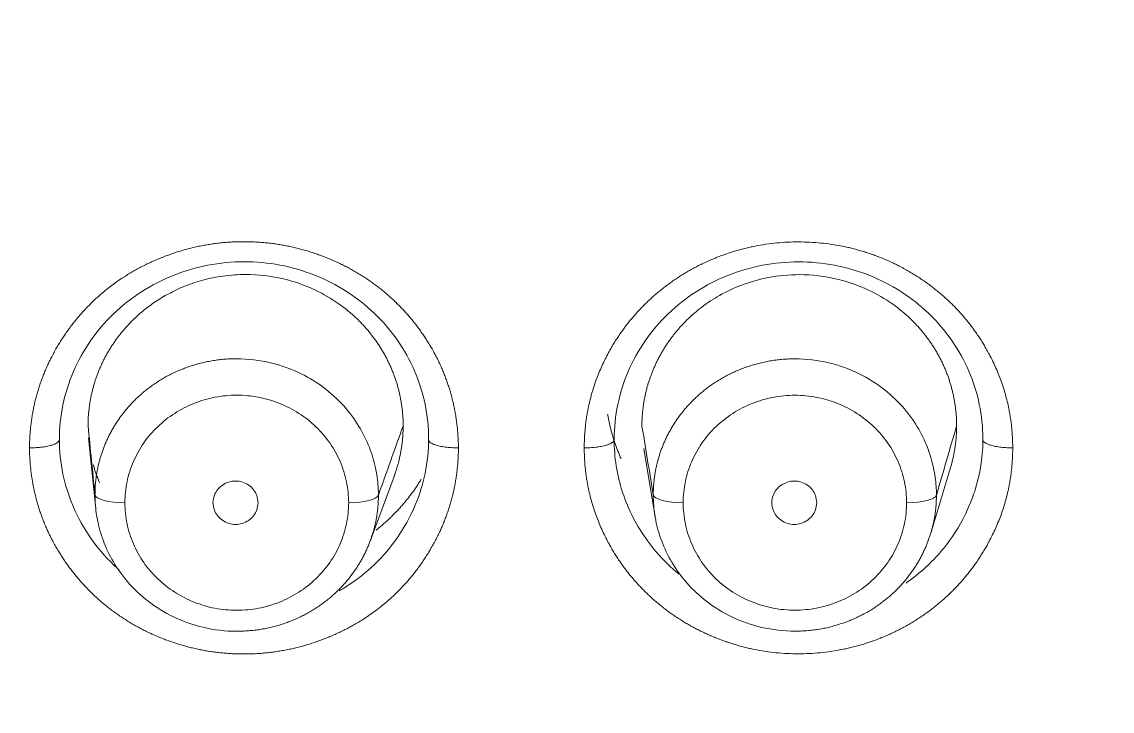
# Model space of a CAD drawing. Extents: x 6534 to 7663, y 0 to 827.
# Drawn here: x 7057.3 to 7068.23, y 531.49 to 538.4 of the extents above; entities that cross this region are included whole.
import ezdxf

# ---------------------------------------------------------------- set-up
doc = ezdxf.new("R2010")
doc.units = 0
doc.header["$LTSCALE"] = 30
doc.header["$MEASUREMENT"] = 0
doc.layers.add('1', color=7, linetype='CONTINUOUS')

msp = doc.modelspace()

# ---------------------------------------------------------------- linework, layer by layer
at = {"layer": '1', "color": 7, "linetype": 'Continuous', "lineweight": 18}
for p, q in [((7057.971, 534.234), (7058.044, 533.522)), ((7063.536, 534.127), (7063.65, 533.441)), ((7066.414, 533.279), (7066.614, 533.945)), ((7060.795, 533.198), (7061.044, 533.872))]:
    msp.add_line(p, q, dxfattribs=at)
for centre, major_axis, ratio, start_param, end_param in [((7103.394, 533.921), (62.577, 0), 0.961466, 0, 3.141593), ((7103.394, 533.307), (-60.5, 0), 0.961466, 4.72417, 7.004197), ((7103.394, 533.445), (60, 0), 0.961466, 1.582577, 4.712389), ((7103.394, 533.445), (-59.925, 0), 0.961466, 4.712389, 7.853982), ((7103.394, 533.775), (60, 0), 0.961466, 3.141593, 4.11151), ((7058.336, 533.665), (-0.3, 0), 0.274948, 0.027923, 1.570586), ((7060.578, 533.665), (0.3, 0), 0.274899, 4.7129, 6.185798), ((7063.931, 533.665), (-0.3, 0), 0.274949, 0.045106, 1.570701), ((7066.171, 533.665), (0.3, 0), 0.274901, 4.712542, 6.203247)]:
    msp.add_ellipse(centre, major_axis=major_axis, ratio=ratio, start_param=start_param, end_param=end_param, dxfattribs=at)
at = {"layer": '1', "color": 7, "linetype": 'Continuous', "lineweight": 13}
for centre, major_axis, start_param, end_param in [((7103.394, 533.601), (61.963, 0), 1.570796, 3.141593), ((7103.394, 533.307), (59.425, 0), 1.570796, 4.70194), ((7103.394, 533.307), (57.948, 0), 1.579187, 4.712389), ((7103.394, 533.352), (57.403, 0), 1.579486, 4.712389)]:
    msp.add_ellipse(centre, major_axis=major_axis, ratio=0.961466, start_param=start_param, end_param=end_param, dxfattribs=at)
for points, degree, knots in [([(7057.38, 534.132), (7057.383, 534.548), (7057.542, 534.916), (7057.623, 535.103), (7057.859, 535.447), (7058.306, 535.88), (7058.708, 536.04), (7059.111, 536.2), (7059.541, 536.198), (7059.967, 536.195), (7060.364, 536.035), (7060.756, 535.876), (7061.056, 535.586), (7061.203, 535.443), (7061.437, 535.104), (7061.517, 534.917), (7061.674, 534.552), (7061.679, 534.132)], 2, [0, 0, 0, 0.125, 0.125, 0.1875, 0.25, 0.375, 0.375, 0.5, 0.5, 0.625, 0.625, 0.75, 0.75, 0.8125, 0.875, 0.875, 1, 1, 1]), ([(7062.94, 534.132), (7062.94, 534.543), (7063.183, 535.106), (7063.418, 535.446), (7063.716, 535.733), (7064.067, 535.96), (7064.263, 536.038), (7064.657, 536.196), (7065.52, 536.195), (7065.917, 536.036), (7066.111, 535.957), (7066.462, 535.73), (7066.758, 535.444), (7066.876, 535.272), (7066.992, 535.103), (7067.234, 534.542), (7067.234, 534.132)], 2, [0, 0, 0, 0.125, 0.1875, 0.25, 0.3125, 0.375, 0.375, 0.5, 0.625, 0.625, 0.6875, 0.75, 0.8125, 0.8125, 0.875, 1, 1, 1]), ([(7058.336, 533.582), (7058.336, 533.653), (7058.344, 533.723), (7058.372, 533.862), (7058.394, 533.93), (7058.45, 534.06), (7058.485, 534.122), (7058.566, 534.24), (7058.613, 534.294), (7058.717, 534.394), (7058.774, 534.439), (7058.896, 534.517), (7058.961, 534.551), (7059.096, 534.605), (7059.167, 534.625), (7059.311, 534.653), (7059.384, 534.66), (7059.531, 534.66), (7059.604, 534.653), (7059.748, 534.625), (7059.819, 534.605), (7059.954, 534.551), (7060.019, 534.517), (7060.141, 534.439), (7060.198, 534.394), (7060.302, 534.294), (7060.349, 534.24), (7060.43, 534.122), (7060.465, 534.06), (7060.521, 533.93), (7060.543, 533.862), (7060.571, 533.723), (7060.578, 533.653), (7060.579, 533.582)], 3, [0, 0, 0, 0, 0.0625, 0.0625, 0.125, 0.125, 0.1875, 0.1875, 0.25, 0.25, 0.3125, 0.3125, 0.375, 0.375, 0.4375, 0.4375, 0.5, 0.5, 0.5625, 0.5625, 0.625, 0.625, 0.6875, 0.6875, 0.75, 0.75, 0.8125, 0.8125, 0.875, 0.875, 0.9375, 0.9375, 1, 1, 1, 1]), ([(7063.931, 533.582), (7063.931, 533.653), (7063.939, 533.723), (7063.967, 533.862), (7063.988, 533.929), (7064.045, 534.059), (7064.079, 534.122), (7064.161, 534.239), (7064.207, 534.294), (7064.311, 534.393), (7064.368, 534.438), (7064.49, 534.517), (7064.555, 534.55), (7064.69, 534.604), (7064.761, 534.624), (7064.904, 534.652), (7064.978, 534.659), (7065.124, 534.659), (7065.197, 534.652), (7065.341, 534.624), (7065.412, 534.604), (7065.547, 534.55), (7065.612, 534.517), (7065.734, 534.438), (7065.791, 534.393), (7065.894, 534.294), (7065.941, 534.239), (7066.023, 534.122), (7066.057, 534.059), (7066.113, 533.929), (7066.135, 533.862), (7066.163, 533.723), (7066.171, 533.653), (7066.171, 533.582)], 3, [0, 0, 0, 0, 0.0625, 0.0625, 0.125, 0.125, 0.1875, 0.1875, 0.25, 0.25, 0.3125, 0.3125, 0.375, 0.375, 0.4375, 0.4375, 0.5, 0.5, 0.5625, 0.5625, 0.625, 0.625, 0.6875, 0.6875, 0.75, 0.75, 0.8125, 0.8125, 0.875, 0.875, 0.9375, 0.9375, 1, 1, 1, 1]), ([(7061.679, 534.132), (7061.676, 533.717), (7061.517, 533.349), (7061.436, 533.161), (7061.2, 532.817), (7060.753, 532.384), (7060.351, 532.225), (7059.948, 532.065), (7059.518, 532.067), (7059.092, 532.069), (7058.696, 532.229), (7058.303, 532.388), (7058.003, 532.678), (7057.856, 532.821), (7057.622, 533.16), (7057.542, 533.347), (7057.385, 533.712), (7057.38, 534.132)], 2, [0, 0, 0, 0.125, 0.125, 0.1875, 0.25, 0.375, 0.375, 0.5, 0.5, 0.625, 0.625, 0.75, 0.75, 0.8125, 0.875, 0.875, 1, 1, 1]), ([(7067.234, 534.132), (7067.234, 533.722), (7066.99, 533.159), (7066.756, 532.819), (7066.458, 532.532), (7066.107, 532.305), (7065.911, 532.227), (7065.517, 532.069), (7064.655, 532.069), (7064.258, 532.229), (7064.063, 532.307), (7063.712, 532.534), (7063.416, 532.821), (7063.298, 532.992), (7063.182, 533.161), (7062.94, 533.723), (7062.94, 534.132)], 2, [0, 0, 0, 0.125, 0.1875, 0.25, 0.3125, 0.375, 0.375, 0.5, 0.625, 0.625, 0.6875, 0.75, 0.8125, 0.8125, 0.875, 1, 1, 1]), ([(7058.28, 532.908), (7058.26, 532.925), (7058.241, 532.943), (7058.137, 533.043), (7058.059, 533.133), (7057.925, 533.327), (7057.867, 533.43), (7057.819, 533.543), (7057.816, 533.549), (7057.814, 533.555)], 3, [0, 0, 0, 0, 0.096813, 0.096813, 0.536373, 0.536373, 0.975934, 0.975934, 1, 1, 1, 1]), ([(7060.579, 533.582), (7060.578, 533.512), (7060.571, 533.441), (7060.543, 533.303), (7060.521, 533.235), (7060.465, 533.105), (7060.43, 533.042), (7060.349, 532.925), (7060.302, 532.87), (7060.198, 532.771), (7060.141, 532.726), (7060.019, 532.647), (7059.954, 532.614), (7059.819, 532.56), (7059.748, 532.539), (7059.604, 532.512), (7059.531, 532.505), (7059.384, 532.505), (7059.311, 532.512), (7059.167, 532.539), (7059.096, 532.56), (7058.961, 532.614), (7058.896, 532.647), (7058.774, 532.726), (7058.717, 532.771), (7058.613, 532.87), (7058.566, 532.925), (7058.485, 533.042), (7058.45, 533.105), (7058.394, 533.235), (7058.372, 533.303), (7058.344, 533.441), (7058.336, 533.512), (7058.336, 533.582)], 3, [0, 0, 0, 0, 0.0625, 0.0625, 0.125, 0.125, 0.1875, 0.1875, 0.25, 0.25, 0.3125, 0.3125, 0.375, 0.375, 0.4375, 0.4375, 0.5, 0.5, 0.5625, 0.5625, 0.625, 0.625, 0.6875, 0.6875, 0.75, 0.75, 0.8125, 0.8125, 0.875, 0.875, 0.9375, 0.9375, 1, 1, 1, 1]), ([(7061.247, 533.561), (7061.245, 533.555), (7061.242, 533.549), (7061.193, 533.435), (7061.135, 533.332), (7061.001, 533.138), (7060.924, 533.047), (7060.752, 532.883), (7060.658, 532.808), (7060.533, 532.728), (7060.508, 532.713), (7060.483, 532.698)], 3, [0, 0, 0, 0, 0.017714, 0.017714, 0.320515, 0.320515, 0.623316, 0.623316, 0.926116, 0.926116, 1, 1, 1, 1]), ([(7063.892, 532.865), (7063.808, 532.933), (7063.598, 533.138), (7063.444, 533.388), (7063.373, 533.556)], 3, [0, 0, 0, 0, 0.367642, 1, 1, 1, 1]), ([(7066.171, 533.582), (7066.171, 533.512), (7066.163, 533.442), (7066.135, 533.303), (7066.113, 533.236), (7066.057, 533.105), (7066.023, 533.043), (7065.941, 532.926), (7065.894, 532.871), (7065.791, 532.771), (7065.734, 532.727), (7065.612, 532.648), (7065.547, 532.615), (7065.412, 532.561), (7065.341, 532.54), (7065.197, 532.513), (7065.124, 532.506), (7064.978, 532.506), (7064.904, 532.513), (7064.761, 532.54), (7064.69, 532.561), (7064.555, 532.615), (7064.49, 532.648), (7064.368, 532.727), (7064.311, 532.771), (7064.207, 532.871), (7064.161, 532.926), (7064.079, 533.043), (7064.045, 533.105), (7063.988, 533.236), (7063.967, 533.303), (7063.939, 533.442), (7063.931, 533.512), (7063.931, 533.582)], 3, [0, 0, 0, 0, 0.0625, 0.0625, 0.125, 0.125, 0.1875, 0.1875, 0.25, 0.25, 0.3125, 0.3125, 0.375, 0.375, 0.4375, 0.4375, 0.5, 0.5, 0.5625, 0.5625, 0.625, 0.625, 0.6875, 0.6875, 0.75, 0.75, 0.8125, 0.8125, 0.875, 0.875, 0.9375, 0.9375, 1, 1, 1, 1]), ([(7066.802, 533.56), (7066.749, 533.434), (7066.591, 533.153), (7066.347, 532.908), (7066.18, 532.789), (7066.165, 532.778)], 3, [0, 0, 0, 0, 0.404261, 0.946709, 1, 1, 1, 1])]:
    msp.add_open_spline(points, degree=degree, knots=knots, dxfattribs=at)
at = {"layer": '1', "color": 7, "linetype": 'Continuous', "lineweight": 18}
for points, knots in [([(7057.68, 534.217), (7057.68, 534.333), (7057.692, 534.45), (7057.739, 534.678), (7057.775, 534.79), (7057.867, 535.005), (7057.925, 535.108), (7058.059, 535.302), (7058.136, 535.392), (7058.308, 535.557), (7058.402, 535.631), (7058.603, 535.761), (7058.71, 535.816), (7058.934, 535.905), (7059.05, 535.939), (7059.287, 535.985), (7059.408, 535.997), (7059.651, 535.997), (7059.772, 535.986), (7060.009, 535.941), (7060.125, 535.907), (7060.349, 535.819), (7060.457, 535.764), (7060.658, 535.635), (7060.752, 535.561), (7060.923, 535.397), (7061.001, 535.307), (7061.135, 535.114), (7061.193, 535.011), (7061.285, 534.796), (7061.321, 534.684), (7061.368, 534.456), (7061.38, 534.339), (7061.38, 534.223)], [0, 0, 0, 0, 0.0625, 0.0625, 0.125, 0.125, 0.1875, 0.1875, 0.25, 0.25, 0.3125, 0.3125, 0.375, 0.375, 0.4375, 0.4375, 0.5, 0.5, 0.5625, 0.5625, 0.625, 0.625, 0.6875, 0.6875, 0.75, 0.75, 0.8125, 0.8125, 0.875, 0.875, 0.9375, 0.9375, 1, 1, 1, 1]), ([(7063.24, 534.218), (7063.24, 534.335), (7063.252, 534.451), (7063.299, 534.679), (7063.334, 534.791), (7063.427, 535.005), (7063.484, 535.108), (7063.618, 535.302), (7063.695, 535.392), (7063.866, 535.557), (7063.96, 535.631), (7064.161, 535.76), (7064.268, 535.815), (7064.492, 535.905), (7064.608, 535.938), (7064.845, 535.984), (7064.966, 535.996), (7065.208, 535.996), (7065.329, 535.985), (7065.566, 535.939), (7065.682, 535.906), (7065.906, 535.817), (7066.013, 535.762), (7066.214, 535.633), (7066.308, 535.559), (7066.479, 535.395), (7066.556, 535.305), (7066.69, 535.111), (7066.748, 535.008), (7066.84, 534.794), (7066.876, 534.682), (7066.923, 534.454), (7066.935, 534.338), (7066.935, 534.221)], [0, 0, 0, 0, 0.0625, 0.0625, 0.125, 0.125, 0.1875, 0.1875, 0.25, 0.25, 0.3125, 0.3125, 0.375, 0.375, 0.4375, 0.4375, 0.5, 0.5, 0.5625, 0.5625, 0.625, 0.625, 0.6875, 0.6875, 0.75, 0.75, 0.8125, 0.8125, 0.875, 0.875, 0.9375, 0.9375, 1, 1, 1, 1]), ([(7057.967, 534.352), (7057.967, 534.365), (7057.967, 534.389), (7057.968, 534.427), (7057.971, 534.464), (7057.974, 534.501), (7057.979, 534.539), (7057.984, 534.576), (7057.99, 534.613), (7057.997, 534.65), (7058.006, 534.687), (7058.015, 534.724), (7058.025, 534.761), (7058.036, 534.797), (7058.048, 534.834), (7058.061, 534.87), (7058.075, 534.906), (7058.09, 534.941), (7058.106, 534.977), (7058.123, 535.012), (7058.141, 535.046), (7058.16, 535.081), (7058.18, 535.114), (7058.201, 535.148), (7058.223, 535.181), (7058.245, 535.213), (7058.269, 535.245), (7058.293, 535.277), (7058.319, 535.307), (7058.345, 535.338), (7058.372, 535.367), (7058.4, 535.397), (7058.449, 535.445), (7058.527, 535.514), (7058.642, 535.599), (7058.779, 535.682), (7058.938, 535.756), (7059.121, 535.818), (7059.326, 535.859), (7059.598, 535.878), (7059.913, 535.841), (7060.229, 535.731), (7060.474, 535.588), (7060.612, 535.474), (7060.678, 535.41), (7060.693, 535.395), (7060.708, 535.379), (7060.723, 535.363), (7060.737, 535.348), (7060.752, 535.332), (7060.766, 535.315), (7060.78, 535.299), (7060.793, 535.283), (7060.806, 535.266), (7060.819, 535.249), (7060.832, 535.232), (7060.845, 535.215), (7060.857, 535.198), (7060.869, 535.18), (7060.881, 535.163), (7060.892, 535.145), (7060.903, 535.127), (7060.914, 535.109), (7060.925, 535.091), (7060.935, 535.073), (7060.945, 535.055), (7060.955, 535.036), (7060.965, 535.018), (7060.974, 534.999), (7060.983, 534.98), (7060.992, 534.962), (7061, 534.943), (7061.008, 534.924), (7061.016, 534.905), (7061.024, 534.885), (7061.031, 534.866), (7061.038, 534.847), (7061.045, 534.828), (7061.052, 534.808), (7061.058, 534.789), (7061.064, 534.769), (7061.07, 534.749), (7061.075, 534.73), (7061.08, 534.71), (7061.085, 534.69), (7061.09, 534.671), (7061.094, 534.651), (7061.098, 534.631), (7061.102, 534.611), (7061.105, 534.591), (7061.108, 534.571), (7061.111, 534.551), (7061.114, 534.531), (7061.116, 534.512), (7061.118, 534.492), (7061.12, 534.472), (7061.121, 534.452), (7061.123, 534.432), (7061.124, 534.412), (7061.124, 534.392), (7061.125, 534.372), (7061.125, 534.359), (7061.125, 534.352)], [0, 0, 0, 0, 0.007808, 0.015634, 0.023476, 0.031335, 0.039212, 0.047105, 0.055015, 0.062943, 0.070887, 0.078849, 0.086828, 0.094823, 0.102836, 0.110866, 0.118914, 0.126978, 0.13506, 0.143159, 0.151275, 0.159408, 0.167559, 0.175727, 0.183912, 0.192114, 0.200334, 0.208571, 0.216826, 0.225098, 0.233387, 0.241694, 0.250018, 0.276099, 0.305393, 0.337903, 0.373628, 0.41257, 0.454732, 0.500115, 0.577337, 0.644734, 0.702276, 0.749936, 0.754388, 0.758834, 0.763276, 0.767713, 0.772144, 0.776571, 0.780993, 0.785411, 0.789823, 0.79423, 0.798633, 0.80303, 0.807423, 0.811811, 0.816193, 0.820571, 0.824944, 0.829313, 0.833676, 0.838034, 0.842387, 0.846736, 0.851079, 0.855418, 0.859752, 0.864081, 0.868404, 0.872723, 0.877037, 0.881347, 0.885651, 0.88995, 0.894244, 0.898534, 0.902818, 0.907098, 0.911372, 0.915642, 0.919907, 0.924167, 0.928422, 0.932672, 0.936917, 0.941157, 0.945392, 0.949622, 0.953848, 0.958068, 0.962283, 0.966494, 0.970699, 0.9749, 0.979096, 0.983287, 0.987472, 0.991653, 0.995829, 1, 1, 1, 1]), ([(7063.518, 534.352), (7063.518, 534.365), (7063.518, 534.389), (7063.52, 534.427), (7063.522, 534.464), (7063.526, 534.501), (7063.53, 534.538), (7063.535, 534.576), (7063.542, 534.613), (7063.549, 534.65), (7063.557, 534.687), (7063.566, 534.724), (7063.576, 534.761), (7063.587, 534.797), (7063.6, 534.833), (7063.613, 534.87), (7063.627, 534.905), (7063.642, 534.941), (7063.658, 534.976), (7063.675, 535.011), (7063.693, 535.046), (7063.712, 535.08), (7063.731, 535.114), (7063.752, 535.147), (7063.774, 535.18), (7063.797, 535.213), (7063.82, 535.245), (7063.845, 535.276), (7063.87, 535.307), (7063.896, 535.337), (7063.923, 535.367), (7063.951, 535.396), (7064.013, 535.457), (7064.124, 535.552), (7064.303, 535.669), (7064.526, 535.774), (7064.795, 535.849), (7065.119, 535.88), (7065.462, 535.84), (7065.778, 535.729), (7066.022, 535.587), (7066.16, 535.473), (7066.226, 535.409), (7066.241, 535.394), (7066.256, 535.378), (7066.271, 535.363), (7066.285, 535.347), (7066.299, 535.331), (7066.313, 535.315), (7066.327, 535.298), (7066.341, 535.282), (7066.354, 535.265), (7066.367, 535.248), (7066.38, 535.231), (7066.392, 535.214), (7066.404, 535.197), (7066.416, 535.18), (7066.428, 535.162), (7066.44, 535.144), (7066.451, 535.126), (7066.462, 535.109), (7066.472, 535.091), (7066.483, 535.072), (7066.493, 535.054), (7066.503, 535.036), (7066.512, 535.017), (7066.521, 534.999), (7066.53, 534.98), (7066.539, 534.961), (7066.548, 534.942), (7066.556, 534.923), (7066.564, 534.904), (7066.571, 534.885), (7066.579, 534.866), (7066.586, 534.847), (7066.593, 534.827), (7066.599, 534.808), (7066.605, 534.788), (7066.611, 534.769), (7066.617, 534.749), (7066.622, 534.73), (7066.627, 534.71), (7066.632, 534.69), (7066.637, 534.67), (7066.641, 534.651), (7066.645, 534.631), (7066.649, 534.611), (7066.652, 534.591), (7066.655, 534.571), (7066.658, 534.551), (7066.661, 534.531), (7066.663, 534.511), (7066.665, 534.492), (7066.667, 534.472), (7066.669, 534.452), (7066.67, 534.432), (7066.671, 534.412), (7066.671, 534.392), (7066.672, 534.372), (7066.672, 534.359), (7066.672, 534.352)], [0, 0, 0, 0, 0.007812, 0.015642, 0.023488, 0.031351, 0.039232, 0.04713, 0.055044, 0.062976, 0.070925, 0.078891, 0.086874, 0.094874, 0.102892, 0.110926, 0.118978, 0.127046, 0.135132, 0.143236, 0.151356, 0.159493, 0.167648, 0.17582, 0.184009, 0.192215, 0.200438, 0.208679, 0.216937, 0.225212, 0.233504, 0.241813, 0.25014, 0.287522, 0.331207, 0.381192, 0.437477, 0.500061, 0.577266, 0.644645, 0.702175, 0.749835, 0.754289, 0.758737, 0.76318, 0.767619, 0.772052, 0.776481, 0.780905, 0.785324, 0.789738, 0.794147, 0.798551, 0.80295, 0.807344, 0.811734, 0.816118, 0.820498, 0.824873, 0.829242, 0.833607, 0.837967, 0.842322, 0.846672, 0.851018, 0.855358, 0.859693, 0.864024, 0.868349, 0.87267, 0.876986, 0.881297, 0.885602, 0.889903, 0.8942, 0.898491, 0.902777, 0.907058, 0.911335, 0.915606, 0.919872, 0.924134, 0.928391, 0.932642, 0.936889, 0.941131, 0.945368, 0.9496, 0.953827, 0.958049, 0.962267, 0.966479, 0.970686, 0.974889, 0.979086, 0.983279, 0.987467, 0.991649, 0.995827, 1, 1, 1, 1]), ([(7060.877, 533.657), (7060.877, 533.663), (7060.877, 533.674), (7060.877, 533.691), (7060.876, 533.708), (7060.875, 533.725), (7060.871, 533.8), (7060.851, 533.94), (7060.79, 534.145), (7060.685, 534.356), (7060.531, 534.563), (7060.324, 534.752), (7060.062, 534.906), (7059.753, 535.007), (7059.508, 535.029), (7059.353, 535.022), (7059.294, 535.017), (7059.236, 535.009), (7059.179, 534.999), (7059.123, 534.988), (7059.068, 534.974), (7059.014, 534.958), (7058.961, 534.94), (7058.909, 534.921), (7058.859, 534.9), (7058.81, 534.877), (7058.763, 534.853), (7058.717, 534.827), (7058.673, 534.8), (7058.63, 534.771), (7058.588, 534.742), (7058.548, 534.711), (7058.51, 534.68), (7058.474, 534.647), (7058.438, 534.614), (7058.405, 534.579), (7058.373, 534.544), (7058.343, 534.509), (7058.314, 534.473), (7058.287, 534.436), (7058.261, 534.399), (7058.237, 534.362), (7058.215, 534.325), (7058.194, 534.287), (7058.174, 534.249), (7058.156, 534.211), (7058.14, 534.173), (7058.124, 534.135), (7058.11, 534.097), (7058.098, 534.059), (7058.086, 534.022), (7058.076, 533.984), (7058.068, 533.947), (7058.06, 533.91), (7058.053, 533.874), (7058.048, 533.837), (7058.044, 533.802), (7058.04, 533.766), (7058.038, 533.731), (7058.037, 533.697), (7058.037, 533.674), (7058.036, 533.663)], [0, 0, 0, 0, 0.004015, 0.007996, 0.011942, 0.015855, 0.019734, 0.064711, 0.114332, 0.168596, 0.227502, 0.291048, 0.359234, 0.432056, 0.509512, 0.522903, 0.536174, 0.549323, 0.562352, 0.575259, 0.588045, 0.600709, 0.613253, 0.625675, 0.637976, 0.650156, 0.662214, 0.674151, 0.685967, 0.697662, 0.709235, 0.720687, 0.732018, 0.743227, 0.754315, 0.765282, 0.776127, 0.786851, 0.797453, 0.807935, 0.818295, 0.828533, 0.83865, 0.848646, 0.85852, 0.868273, 0.877905, 0.887415, 0.896804, 0.906071, 0.915217, 0.924242, 0.933145, 0.941927, 0.950587, 0.959126, 0.967544, 0.97584, 0.984015, 0.992068, 1, 1, 1, 1]), ([(7066.47, 533.658), (7066.47, 533.664), (7066.469, 533.676), (7066.469, 533.693), (7066.469, 533.71), (7066.468, 533.727), (7066.463, 533.802), (7066.444, 533.94), (7066.383, 534.143), (7066.28, 534.354), (7066.127, 534.56), (7065.92, 534.749), (7065.659, 534.904), (7065.348, 535.007), (7065.102, 535.028), (7064.947, 535.021), (7064.888, 535.016), (7064.83, 535.008), (7064.773, 534.998), (7064.717, 534.986), (7064.662, 534.972), (7064.608, 534.957), (7064.555, 534.939), (7064.504, 534.919), (7064.453, 534.898), (7064.405, 534.875), (7064.357, 534.851), (7064.312, 534.825), (7064.267, 534.798), (7064.224, 534.77), (7064.183, 534.74), (7064.143, 534.71), (7064.105, 534.678), (7064.068, 534.645), (7064.033, 534.612), (7064, 534.578), (7063.968, 534.543), (7063.938, 534.508), (7063.909, 534.471), (7063.882, 534.435), (7063.856, 534.398), (7063.832, 534.361), (7063.81, 534.323), (7063.789, 534.286), (7063.769, 534.248), (7063.751, 534.21), (7063.735, 534.172), (7063.719, 534.134), (7063.705, 534.096), (7063.693, 534.058), (7063.682, 534.02), (7063.671, 533.983), (7063.663, 533.946), (7063.655, 533.909), (7063.649, 533.872), (7063.643, 533.836), (7063.639, 533.8), (7063.636, 533.765), (7063.633, 533.73), (7063.632, 533.695), (7063.632, 533.673), (7063.632, 533.661)], [0, 0, 0, 0, 0.004118, 0.008173, 0.012166, 0.016096, 0.019964, 0.064382, 0.113601, 0.167619, 0.226433, 0.290042, 0.358442, 0.43163, 0.509603, 0.522984, 0.536244, 0.549383, 0.562401, 0.575299, 0.588075, 0.600731, 0.613266, 0.62568, 0.637973, 0.650146, 0.662197, 0.674128, 0.685938, 0.697626, 0.709194, 0.720641, 0.731968, 0.743173, 0.754257, 0.765221, 0.776063, 0.786785, 0.797385, 0.807865, 0.818224, 0.828462, 0.838578, 0.848574, 0.85845, 0.868204, 0.877837, 0.887349, 0.89674, 0.90601, 0.91516, 0.924188, 0.933096, 0.941882, 0.950547, 0.959092, 0.967516, 0.975818, 0.984, 0.99206, 1, 1, 1, 1]), ([(7063.174, 534.471), (7063.175, 534.466), (7063.178, 534.448), (7063.184, 534.417), (7063.192, 534.378), (7063.201, 534.338), (7063.211, 534.299), (7063.222, 534.261), (7063.234, 534.222), (7063.246, 534.183), (7063.26, 534.145), (7063.274, 534.107), (7063.289, 534.069), (7063.301, 534.041), (7063.308, 534.026), (7063.309, 534.024)], [0, 0, 0, 0, 0.032409, 0.117862, 0.203507, 0.289344, 0.375374, 0.461596, 0.548011, 0.634618, 0.721418, 0.80841, 0.895596, 0.982974, 1, 1, 1, 1]), ([(7061.125, 534.352), (7061.125, 534.34), (7061.124, 534.315), (7061.123, 534.278), (7061.121, 534.24), (7061.117, 534.203), (7061.113, 534.166), (7061.108, 534.128), (7061.101, 534.091), (7061.094, 534.054), (7061.086, 534.017), (7061.077, 533.98), (7061.066, 533.943), (7061.055, 533.907), (7061.044, 533.873), (7061.036, 533.852), (7061.033, 533.842)], [0, 0, 0, 0, 0.071535, 0.143228, 0.21508, 0.287089, 0.359257, 0.431583, 0.504066, 0.576708, 0.649507, 0.722465, 0.79558, 0.868853, 0.942283, 1, 1, 1, 1]), ([(7066.672, 534.352), (7066.672, 534.34), (7066.672, 534.315), (7066.67, 534.278), (7066.668, 534.24), (7066.664, 534.203), (7066.66, 534.166), (7066.655, 534.129), (7066.649, 534.091), (7066.641, 534.054), (7066.633, 534.017), (7066.624, 533.98), (7066.616, 533.951), (7066.611, 533.934), (7066.609, 533.929)], [0, 0, 0, 0, 0.086706, 0.173604, 0.260693, 0.347973, 0.435445, 0.523107, 0.610961, 0.699005, 0.787241, 0.875668, 0.964285, 1, 1, 1, 1]), ([(7057.814, 533.555), (7057.771, 533.657), (7057.738, 533.762), (7057.692, 533.984), (7057.68, 534.101), (7057.68, 534.217)], [0, 0, 0, 0, 0.485927, 0.485927, 1, 1, 1, 1]), ([(7061.38, 534.223), (7061.38, 534.106), (7061.368, 533.99), (7061.322, 533.768), (7061.29, 533.663), (7061.247, 533.561)], [0, 0, 0, 0, 0.515066, 0.515066, 1, 1, 1, 1]), ([(7063.373, 533.556), (7063.373, 533.557), (7063.302, 533.726), (7063.248, 533.949), (7063.24, 534.175), (7063.24, 534.218)], [0, 0, 0, 0, 0.001153, 0.806916, 1, 1, 1, 1]), ([(7066.935, 534.221), (7066.935, 534.215), (7066.934, 534.035), (7066.897, 533.81), (7066.82, 533.603), (7066.802, 533.56)], [0, 0, 0, 0, 0.02747, 0.79798, 1, 1, 1, 1]), ([(7058.083, 533.781), (7058.083, 533.781), (7058.08, 533.787), (7058.075, 533.8), (7058.067, 533.819), (7058.06, 533.838), (7058.053, 533.858), (7058.046, 533.877), (7058.04, 533.896), (7058.033, 533.916), (7058.027, 533.935), (7058.023, 533.951), (7058.02, 533.961), (7058.019, 533.964)], [0, 0, 0, 0, 0.00004, 0.106292, 0.212423, 0.318433, 0.424321, 0.530089, 0.635735, 0.741261, 0.846666, 0.95195, 1, 1, 1, 1]), ([(7060.856, 533.309), (7060.906, 533.349), (7060.96, 533.396), (7061.016, 533.451), (7061.033, 533.468), (7061.05, 533.485), (7061.066, 533.502), (7061.083, 533.52), (7061.099, 533.538), (7061.114, 533.555), (7061.13, 533.573), (7061.145, 533.591), (7061.16, 533.61), (7061.175, 533.628), (7061.189, 533.647), (7061.203, 533.665), (7061.217, 533.684), (7061.231, 533.703), (7061.245, 533.722), (7061.258, 533.741), (7061.271, 533.761), (7061.283, 533.78), (7061.295, 533.799), (7061.302, 533.81), (7061.305, 533.816)], [0, 0, 0, 0, 0.278095, 0.313215, 0.348295, 0.383334, 0.418333, 0.453291, 0.488208, 0.523086, 0.557922, 0.592718, 0.627474, 0.662189, 0.696863, 0.731497, 0.76609, 0.800643, 0.835155, 0.869626, 0.904057, 0.938447, 0.972797, 1, 1, 1, 1]), ([(7058.036, 533.663), (7058.036, 533.657), (7058.037, 533.646), (7058.037, 533.629), (7058.037, 533.612), (7058.038, 533.595), (7058.043, 533.518), (7058.063, 533.376), (7058.126, 533.168), (7058.233, 532.956), (7058.388, 532.75), (7058.596, 532.563), (7058.857, 532.411), (7059.165, 532.312), (7059.407, 532.29), (7059.56, 532.298), (7059.619, 532.303), (7059.677, 532.31), (7059.734, 532.32), (7059.79, 532.332), (7059.845, 532.345), (7059.899, 532.361), (7059.951, 532.379), (7060.003, 532.398), (7060.053, 532.419), (7060.102, 532.442), (7060.149, 532.466), (7060.195, 532.492), (7060.239, 532.519), (7060.282, 532.547), (7060.324, 532.577), (7060.364, 532.607), (7060.402, 532.639), (7060.439, 532.671), (7060.474, 532.705), (7060.507, 532.739), (7060.539, 532.773), (7060.569, 532.809), (7060.598, 532.845), (7060.625, 532.881), (7060.651, 532.918), (7060.675, 532.956), (7060.698, 532.993), (7060.719, 533.031), (7060.738, 533.069), (7060.757, 533.107), (7060.773, 533.145), (7060.789, 533.183), (7060.803, 533.221), (7060.815, 533.259), (7060.827, 533.296), (7060.837, 533.334), (7060.846, 533.371), (7060.853, 533.408), (7060.86, 533.445), (7060.865, 533.481), (7060.87, 533.517), (7060.873, 533.553), (7060.875, 533.588), (7060.877, 533.623), (7060.877, 533.645), (7060.877, 533.657)], [0, 0, 0, 0, 0.003927, 0.007866, 0.011819, 0.015784, 0.019761, 0.065641, 0.115909, 0.170561, 0.229595, 0.293007, 0.360793, 0.432948, 0.509466, 0.522824, 0.536063, 0.549181, 0.56218, 0.575059, 0.587818, 0.600457, 0.612976, 0.625376, 0.637655, 0.649815, 0.661855, 0.673776, 0.685576, 0.697257, 0.708818, 0.720259, 0.731581, 0.742783, 0.753865, 0.764827, 0.77567, 0.786393, 0.796996, 0.807479, 0.817843, 0.828087, 0.838212, 0.848217, 0.858102, 0.867868, 0.877514, 0.88704, 0.896447, 0.905734, 0.914901, 0.923949, 0.932878, 0.941686, 0.950376, 0.958945, 0.967395, 0.975726, 0.983937, 0.992028, 1, 1, 1, 1]), ([(7063.632, 533.661), (7063.632, 533.656), (7063.632, 533.644), (7063.632, 533.627), (7063.633, 533.61), (7063.633, 533.593), (7063.638, 533.515), (7063.658, 533.372), (7063.723, 533.163), (7063.83, 532.951), (7063.987, 532.745), (7064.195, 532.56), (7064.455, 532.41), (7064.761, 532.312), (7065.002, 532.291), (7065.154, 532.299), (7065.213, 532.304), (7065.271, 532.311), (7065.328, 532.321), (7065.384, 532.333), (7065.439, 532.347), (7065.493, 532.363), (7065.545, 532.38), (7065.597, 532.4), (7065.647, 532.421), (7065.695, 532.444), (7065.743, 532.468), (7065.789, 532.493), (7065.833, 532.52), (7065.876, 532.549), (7065.917, 532.578), (7065.957, 532.609), (7065.995, 532.64), (7066.032, 532.673), (7066.067, 532.706), (7066.1, 532.74), (7066.132, 532.775), (7066.163, 532.811), (7066.191, 532.847), (7066.218, 532.883), (7066.244, 532.92), (7066.268, 532.957), (7066.291, 532.995), (7066.312, 533.033), (7066.331, 533.071), (7066.349, 533.109), (7066.366, 533.147), (7066.381, 533.185), (7066.395, 533.223), (7066.408, 533.26), (7066.419, 533.298), (7066.429, 533.336), (7066.438, 533.373), (7066.446, 533.41), (7066.453, 533.446), (7066.458, 533.483), (7066.462, 533.519), (7066.466, 533.554), (7066.468, 533.589), (7066.469, 533.624), (7066.469, 533.647), (7066.47, 533.658)], [0, 0, 0, 0, 0.00393, 0.007893, 0.011888, 0.015916, 0.019977, 0.066354, 0.116973, 0.17183, 0.230923, 0.294249, 0.361804, 0.433585, 0.509587, 0.522939, 0.536172, 0.549285, 0.562279, 0.575152, 0.587907, 0.600541, 0.613056, 0.625451, 0.637727, 0.649883, 0.661919, 0.673836, 0.685633, 0.697311, 0.708868, 0.720307, 0.731625, 0.742824, 0.753904, 0.764864, 0.775704, 0.786424, 0.797026, 0.807507, 0.817869, 0.828111, 0.838234, 0.848237, 0.858121, 0.867885, 0.877529, 0.887054, 0.89646, 0.905745, 0.914912, 0.923958, 0.932886, 0.941693, 0.950381, 0.95895, 0.967399, 0.975729, 0.983939, 0.992029, 1, 1, 1, 1])]:
    msp.add_open_spline(points, degree=3, knots=knots, dxfattribs=at)
at = {"layer": '1', "color": 7, "linetype": 'Continuous', "lineweight": 13}
for points in [[(7058.036, 533.663), (7058.013, 533.892), (7057.99, 534.122), (7057.967, 534.352)], [(7060.877, 533.657), (7060.918, 533.773), (7061.001, 534.005), (7061.083, 534.236), (7061.125, 534.352)], [(7063.632, 533.661), (7063.594, 533.892), (7063.556, 534.122), (7063.518, 534.352)], [(7066.47, 533.658), (7066.503, 533.774), (7066.571, 534.005), (7066.638, 534.237), (7066.672, 534.352)]]:
    msp.add_open_spline(points, degree=3, dxfattribs=at)
for points, weights in [([(7057.68, 534.217), (7057.685, 534.168), (7057.561, 534.132), (7057.38, 534.132)], [1.19633327318, 0.9465740746, 0.935107357975, 1.16193312331]), ([(7061.38, 534.223), (7061.361, 534.171), (7061.489, 534.132), (7061.679, 534.132)], [1.19642583584, 0.934436279518, 0.934524751253, 1.19669125104]), ([(7063.24, 534.218), (7063.248, 534.169), (7063.123, 534.132), (7062.94, 534.132)], [1.19170590982, 0.942061947156, 0.936237181903, 1.17423161406]), ([(7066.935, 534.221), (7066.92, 534.17), (7067.047, 534.132), (7067.234, 534.132)], [1.19176995002, 0.936054042566, 0.936076685332, 1.19183787832])]:
    msp.add_rational_spline(points, weights, degree=3, dxfattribs=at)
at = {"layer": '1', "color": 7, "linetype": 'Continuous', "lineweight": 18}
for points in [[(7059.671, 533.582), (7059.668, 533.634), (7059.64, 533.719), (7059.518, 533.803), (7059.375, 533.804), (7059.251, 533.72), (7059.223, 533.635), (7059.219, 533.582)], [(7065.27, 533.582), (7065.267, 533.634), (7065.24, 533.719), (7065.117, 533.803), (7064.975, 533.803), (7064.851, 533.72), (7064.823, 533.635), (7064.819, 533.582)], [(7059.219, 533.582), (7059.223, 533.531), (7059.25, 533.446), (7059.373, 533.362), (7059.516, 533.361), (7059.64, 533.445), (7059.668, 533.53), (7059.671, 533.582)], [(7064.819, 533.582), (7064.823, 533.531), (7064.85, 533.446), (7064.973, 533.362), (7065.115, 533.361), (7065.239, 533.445), (7065.267, 533.53), (7065.27, 533.582)]]:
    msp.add_open_spline(points, degree=3, dxfattribs=at)

doc.saveas('drawing.dxf')
